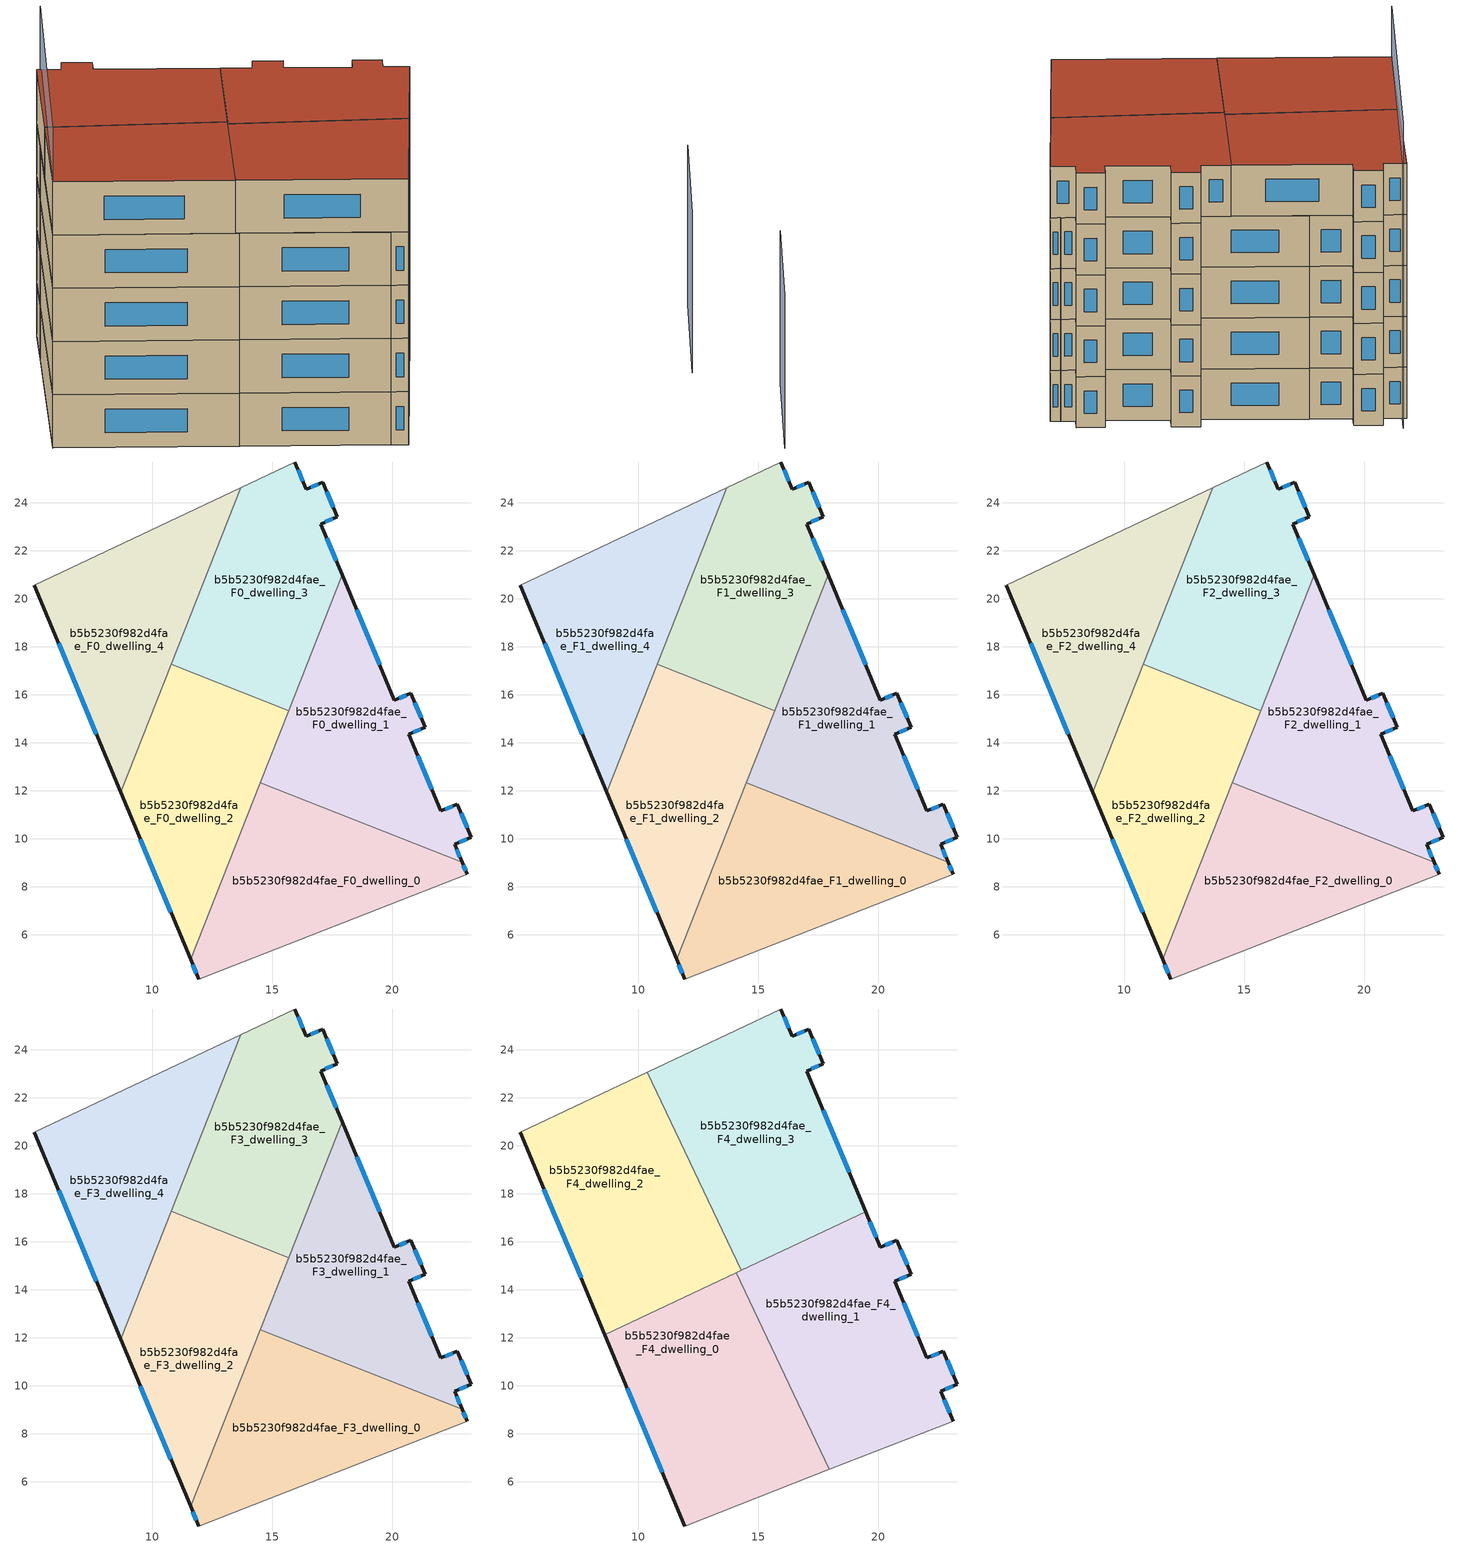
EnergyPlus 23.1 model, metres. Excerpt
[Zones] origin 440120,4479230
b5b5230f982d4fae_F0_dwelling_0
 floor ground (EU_floor_Construction): 22.9,9.03 23.11,8.54 11.94,4.16 11.59,4.99 14.49,12.34 z0
 wall outside (EU_wall_Construction): 23.11,8.54 22.9,9.03 / 11.59,4.99 11.94,4.16 z0:3
 wall to b5b5230f982d4fae_F0_dwelling_1 (EU_wall_Construction): 22.9,9.03 14.49,12.34 z0:3
 wall adiabatic (EU_wall_Construction): 11.94,4.16 23.11,8.54 z0:3
 wall to b5b5230f982d4fae_F0_dwelling_2 (EU_wall_Construction): 14.49,12.34 11.59,4.99 z0:3
 window (EU_Window_Construction): 23.06,8.67 22.96,8.89 / 11.69,4.75 11.84,4.39 z0.84:2.16
b5b5230f982d4fae_F0_dwelling_1
 floor ground (EU_floor_Construction): 17.91,21 20.09,15.78 20.77,16.06 21.37,14.64 20.68,14.35 22.02,11.16 22.7,11.45 23.29,10.07 22.59,9.77 22.9,9.03 14.49,12.34 z0
 wall outside (EU_wall_Construction): 22.9,9.03 22.59,9.77 23.29,10.07 22.7,11.45 22.02,11.16 20.68,14.35 21.37,14.64 20.77,16.06 20.09,15.78 17.91,21 z0:3
 wall to b5b5230f982d4fae_F0_dwelling_3 (EU_wall_Construction): 17.91,21 15.67,15.34 z0:3
 wall to b5b5230f982d4fae_F0_dwelling_2 (EU_wall_Construction): 15.67,15.34 14.49,12.34 z0:3
 window (EU_Window_Construction): 20.58,15.98 20.28,15.85 / 21.2,15.04 20.94,15.66 / 20.88,14.43 21.18,14.56 / 21.64,12.06 21.06,13.45 / 22.51,11.37 22.21,11.24 / 23.12,10.45 22.87,11.06 / 22.79,9.85 23.09,9.98 / 22.82,9.24 22.68,9.56 / 19.47,17.24 18.52,19.53 z0.84:2.16
b5b5230f982d4fae_F0_dwelling_2
 floor ground (EU_floor_Construction): 15.67,15.34 11.59,4.99 8.68,11.95 10.78,17.27 z0
 wall outside (EU_wall_Construction): 8.68,11.95 11.59,4.99 z0:3
 wall to b5b5230f982d4fae_F0_dwelling_3 (EU_wall_Construction): 15.67,15.34 10.78,17.27 z0:3
 wall to b5b5230f982d4fae_F0_dwelling_4 (EU_wall_Construction): 10.78,17.27 8.68,11.95 z0:3
 window (EU_Window_Construction): 9.5,9.99 10.78,6.94 z0.84:2.16
b5b5230f982d4fae_F0_dwelling_3
 floor ground (EU_floor_Construction): 17.1,24.86 17.7,23.42 17.02,23.12 17.91,21 15.67,15.34 10.78,17.27 13.68,24.63 15.94,25.7 16.41,24.57 z0
 wall outside (EU_wall_Construction): 17.91,21 17.02,23.12 17.7,23.42 17.1,24.86 16.41,24.57 15.94,25.7 z0:3
 wall adiabatic (EU_wall_Construction): 15.94,25.7 13.68,24.63 z0:3
 wall to b5b5230f982d4fae_F0_dwelling_4 (EU_wall_Construction): 13.68,24.63 10.78,17.27 z0:3
 window (EU_Window_Construction): 17.21,23.2 17.51,23.33 / 17.66,21.6 17.27,22.52 / 16.28,24.89 16.07,25.38 / 16.91,24.78 16.6,24.65 / 17.53,23.82 17.27,24.45 z0.84:2.16
b5b5230f982d4fae_F0_dwelling_4
 floor ground (EU_floor_Construction): 13.68,24.63 8.68,11.95 5.08,20.56 z0
 wall outside (EU_wall_Construction): 5.08,20.56 8.68,11.95 z0:3
 wall adiabatic (EU_wall_Construction): 13.68,24.63 5.08,20.56 z0:3
 window (EU_Window_Construction): 6.09,18.14 7.67,14.37 z0.84:2.16
b5b5230f982d4fae_F1_dwelling_0
 floor to b5b5230f982d4fae_F0_dwelling_0 (EU_floor_Construction): 22.9,9.03 23.11,8.54 11.94,4.16 11.59,4.99 14.49,12.34 z3
 wall outside (EU_wall_Construction): 23.11,8.54 22.9,9.03 / 11.59,4.99 11.94,4.16 z3:6
 wall to b5b5230f982d4fae_F1_dwelling_1 (EU_wall_Construction): 22.9,9.03 14.49,12.34 z3:6
 wall adiabatic (EU_wall_Construction): 11.94,4.16 23.11,8.54 z3:6
 wall to b5b5230f982d4fae_F1_dwelling_2 (EU_wall_Construction): 14.49,12.34 11.59,4.99 z3:6
 window (EU_Window_Construction): 23.06,8.67 22.96,8.89 / 11.69,4.75 11.84,4.39 z3.84:5.16
b5b5230f982d4fae_F1_dwelling_1
 floor to b5b5230f982d4fae_F0_dwelling_1 (EU_floor_Construction): 17.91,21 20.09,15.78 20.77,16.06 21.37,14.64 20.68,14.35 22.02,11.16 22.7,11.45 23.29,10.07 22.59,9.77 22.9,9.03 14.49,12.34 z3
 wall outside (EU_wall_Construction): 22.9,9.03 22.59,9.77 23.29,10.07 22.7,11.45 22.02,11.16 20.68,14.35 21.37,14.64 20.77,16.06 20.09,15.78 17.91,21 z3:6
 wall to b5b5230f982d4fae_F1_dwelling_3 (EU_wall_Construction): 17.91,21 15.67,15.34 z3:6
 wall to b5b5230f982d4fae_F1_dwelling_2 (EU_wall_Construction): 15.67,15.34 14.49,12.34 z3:6
 window (EU_Window_Construction): 20.58,15.98 20.28,15.85 / 21.2,15.04 20.94,15.66 / 20.88,14.43 21.18,14.56 / 21.64,12.06 21.06,13.45 / 22.51,11.37 22.21,11.24 / 23.12,10.45 22.87,11.06 / 22.79,9.85 23.09,9.98 / 22.82,9.24 22.68,9.56 / 19.47,17.24 18.52,19.53 z3.84:5.16
b5b5230f982d4fae_F1_dwelling_2
 floor to b5b5230f982d4fae_F0_dwelling_2 (EU_floor_Construction): 15.67,15.34 11.59,4.99 8.68,11.95 10.78,17.27 z3
 wall outside (EU_wall_Construction): 8.68,11.95 11.59,4.99 z3:6
 wall to b5b5230f982d4fae_F1_dwelling_3 (EU_wall_Construction): 15.67,15.34 10.78,17.27 z3:6
 wall to b5b5230f982d4fae_F1_dwelling_4 (EU_wall_Construction): 10.78,17.27 8.68,11.95 z3:6
 window (EU_Window_Construction): 9.5,9.99 10.78,6.94 z3.84:5.16
b5b5230f982d4fae_F1_dwelling_3
 floor to b5b5230f982d4fae_F0_dwelling_3 (EU_floor_Construction): 17.1,24.86 17.7,23.42 17.02,23.12 17.91,21 15.67,15.34 10.78,17.27 13.68,24.63 15.94,25.7 16.41,24.57 z3
 wall outside (EU_wall_Construction): 17.91,21 17.02,23.12 17.7,23.42 17.1,24.86 16.41,24.57 15.94,25.7 z3:6
 wall adiabatic (EU_wall_Construction): 15.94,25.7 13.68,24.63 z3:6
 wall to b5b5230f982d4fae_F1_dwelling_4 (EU_wall_Construction): 13.68,24.63 10.78,17.27 z3:6
 window (EU_Window_Construction): 17.21,23.2 17.51,23.33 / 17.66,21.6 17.27,22.52 / 16.28,24.89 16.07,25.38 / 16.91,24.78 16.6,24.65 / 17.53,23.82 17.27,24.45 z3.84:5.16
b5b5230f982d4fae_F1_dwelling_4
 floor to b5b5230f982d4fae_F0_dwelling_4 (EU_floor_Construction): 13.68,24.63 8.68,11.95 5.08,20.56 z3
 wall outside (EU_wall_Construction): 5.08,20.56 8.68,11.95 z3:6
 wall adiabatic (EU_wall_Construction): 13.68,24.63 5.08,20.56 z3:6
 window (EU_Window_Construction): 6.09,18.14 7.67,14.37 z3.84:5.16
b5b5230f982d4fae_F2_dwelling_0
 floor to b5b5230f982d4fae_F1_dwelling_0 (EU_floor_Construction): 22.9,9.03 23.11,8.54 11.94,4.16 11.59,4.99 14.49,12.34 z6
 wall outside (EU_wall_Construction): 23.11,8.54 22.9,9.03 / 11.59,4.99 11.94,4.16 z6:9
 wall to b5b5230f982d4fae_F2_dwelling_1 (EU_wall_Construction): 22.9,9.03 14.49,12.34 z6:9
 wall adiabatic (EU_wall_Construction): 11.94,4.16 23.11,8.54 z6:9
 wall to b5b5230f982d4fae_F2_dwelling_2 (EU_wall_Construction): 14.49,12.34 11.59,4.99 z6:9
 window (EU_Window_Construction): 23.06,8.67 22.96,8.89 / 11.69,4.75 11.84,4.39 z6.84:8.16
b5b5230f982d4fae_F2_dwelling_1
 floor to b5b5230f982d4fae_F1_dwelling_1 (EU_floor_Construction): 17.91,21 20.09,15.78 20.77,16.06 21.37,14.64 20.68,14.35 22.02,11.16 22.7,11.45 23.29,10.07 22.59,9.77 22.9,9.03 14.49,12.34 z6
 wall outside (EU_wall_Construction): 22.9,9.03 22.59,9.77 23.29,10.07 22.7,11.45 22.02,11.16 20.68,14.35 21.37,14.64 20.77,16.06 20.09,15.78 17.91,21 z6:9
 wall to b5b5230f982d4fae_F2_dwelling_3 (EU_wall_Construction): 17.91,21 15.67,15.34 z6:9
 wall to b5b5230f982d4fae_F2_dwelling_2 (EU_wall_Construction): 15.67,15.34 14.49,12.34 z6:9
 window (EU_Window_Construction): 20.58,15.98 20.28,15.85 / 21.2,15.04 20.94,15.66 / 20.88,14.43 21.18,14.56 / 21.64,12.06 21.06,13.45 / 22.51,11.37 22.21,11.24 / 23.12,10.45 22.87,11.06 / 22.79,9.85 23.09,9.98 / 22.82,9.24 22.68,9.56 / 19.47,17.24 18.52,19.53 z6.84:8.16
b5b5230f982d4fae_F2_dwelling_2
 floor to b5b5230f982d4fae_F1_dwelling_2 (EU_floor_Construction): 15.67,15.34 11.59,4.99 8.68,11.95 10.78,17.27 z6
 wall outside (EU_wall_Construction): 8.68,11.95 11.59,4.99 z6:9
 wall to b5b5230f982d4fae_F2_dwelling_3 (EU_wall_Construction): 15.67,15.34 10.78,17.27 z6:9
 wall to b5b5230f982d4fae_F2_dwelling_4 (EU_wall_Construction): 10.78,17.27 8.68,11.95 z6:9
 window (EU_Window_Construction): 9.5,9.99 10.78,6.94 z6.84:8.16
b5b5230f982d4fae_F2_dwelling_3
 floor to b5b5230f982d4fae_F1_dwelling_3 (EU_floor_Construction): 17.1,24.86 17.7,23.42 17.02,23.12 17.91,21 15.67,15.34 10.78,17.27 13.68,24.63 15.94,25.7 16.41,24.57 z6
 wall outside (EU_wall_Construction): 17.91,21 17.02,23.12 17.7,23.42 17.1,24.86 16.41,24.57 15.94,25.7 z6:9
 wall adiabatic (EU_wall_Construction): 15.94,25.7 13.68,24.63 z6:9
 wall to b5b5230f982d4fae_F2_dwelling_4 (EU_wall_Construction): 13.68,24.63 10.78,17.27 z6:9
 window (EU_Window_Construction): 17.21,23.2 17.51,23.33 / 17.66,21.6 17.27,22.52 / 16.28,24.89 16.07,25.38 / 16.91,24.78 16.6,24.65 / 17.53,23.82 17.27,24.45 z6.84:8.16
b5b5230f982d4fae_F2_dwelling_4
 floor to b5b5230f982d4fae_F1_dwelling_4 (EU_floor_Construction): 13.68,24.63 8.68,11.95 5.08,20.56 z6
 wall outside (EU_wall_Construction): 5.08,20.56 8.68,11.95 z6:9
 wall adiabatic (EU_wall_Construction): 13.68,24.63 5.08,20.56 z6:9
 window (EU_Window_Construction): 6.09,18.14 7.67,14.37 z6.84:8.16
b5b5230f982d4fae_F3_dwelling_0
 floor to b5b5230f982d4fae_F2_dwelling_0 (EU_floor_Construction): 22.9,9.03 23.11,8.54 11.94,4.16 11.59,4.99 14.49,12.34 z9
 wall outside (EU_wall_Construction): 23.11,8.54 22.9,9.03 / 11.59,4.99 11.94,4.16 z9:12
 wall to b5b5230f982d4fae_F3_dwelling_1 (EU_wall_Construction): 22.9,9.03 14.49,12.34 z9:12
 wall adiabatic (EU_wall_Construction): 11.94,4.16 23.11,8.54 z9:12
 wall to b5b5230f982d4fae_F3_dwelling_2 (EU_wall_Construction): 14.49,12.34 11.59,4.99 z9:12
 window (EU_Window_Construction): 23.06,8.67 22.96,8.89 / 11.69,4.75 11.84,4.39 z9.84:11.16
b5b5230f982d4fae_F3_dwelling_1
 floor to b5b5230f982d4fae_F2_dwelling_1 (EU_floor_Construction): 17.91,21 20.09,15.78 20.77,16.06 21.37,14.64 20.68,14.35 22.02,11.16 22.7,11.45 23.29,10.07 22.59,9.77 22.9,9.03 14.49,12.34 z9
 wall outside (EU_wall_Construction): 22.9,9.03 22.59,9.77 23.29,10.07 22.7,11.45 22.02,11.16 20.68,14.35 21.37,14.64 20.77,16.06 20.09,15.78 17.91,21 z9:12
 wall to b5b5230f982d4fae_F3_dwelling_3 (EU_wall_Construction): 17.91,21 15.67,15.34 z9:12
 wall to b5b5230f982d4fae_F3_dwelling_2 (EU_wall_Construction): 15.67,15.34 14.49,12.34 z9:12
 window (EU_Window_Construction): 20.58,15.98 20.28,15.85 / 21.2,15.04 20.94,15.66 / 20.88,14.43 21.18,14.56 / 21.64,12.06 21.06,13.45 / 22.51,11.37 22.21,11.24 / 23.12,10.45 22.87,11.06 / 22.79,9.85 23.09,9.98 / 22.82,9.24 22.68,9.56 / 19.47,17.24 18.52,19.53 z9.84:11.16
b5b5230f982d4fae_F3_dwelling_2
 floor to b5b5230f982d4fae_F2_dwelling_2 (EU_floor_Construction): 15.67,15.34 11.59,4.99 8.68,11.95 10.78,17.27 z9
 wall outside (EU_wall_Construction): 8.68,11.95 11.59,4.99 z9:12
 wall to b5b5230f982d4fae_F3_dwelling_3 (EU_wall_Construction): 15.67,15.34 10.78,17.27 z9:12
 wall to b5b5230f982d4fae_F3_dwelling_4 (EU_wall_Construction): 10.78,17.27 8.68,11.95 z9:12
 window (EU_Window_Construction): 9.5,9.99 10.78,6.94 z9.84:11.16
b5b5230f982d4fae_F3_dwelling_3
 floor to b5b5230f982d4fae_F2_dwelling_3 (EU_floor_Construction): 17.1,24.86 17.7,23.42 17.02,23.12 17.91,21 15.67,15.34 10.78,17.27 13.68,24.63 15.94,25.7 16.41,24.57 z9
 wall outside (EU_wall_Construction): 17.91,21 17.02,23.12 17.7,23.42 17.1,24.86 16.41,24.57 15.94,25.7 z9:12
 wall adiabatic (EU_wall_Construction): 15.94,25.7 13.68,24.63 z9:12
 wall to b5b5230f982d4fae_F3_dwelling_4 (EU_wall_Construction): 13.68,24.63 10.78,17.27 z9:12
 window (EU_Window_Construction): 17.21,23.2 17.51,23.33 / 17.66,21.6 17.27,22.52 / 16.28,24.89 16.07,25.38 / 16.91,24.78 16.6,24.65 / 17.53,23.82 17.27,24.45 z9.84:11.16
b5b5230f982d4fae_F3_dwelling_4
 floor to b5b5230f982d4fae_F2_dwelling_4 (EU_floor_Construction): 13.68,24.63 8.68,11.95 5.08,20.56 z9
 wall outside (EU_wall_Construction): 5.08,20.56 8.68,11.95 z9:12
 wall adiabatic (EU_wall_Construction): 13.68,24.63 5.08,20.56 z9:12
 window (EU_Window_Construction): 6.09,18.14 7.67,14.37 z9.84:11.16
b5b5230f982d4fae_F4_dwelling_0
 floor to b5b5230f982d4fae_F3_dwelling_0 (EU_floor_Construction): 15.37,12 17.96,6.52 11.94,4.16 11.59,4.99 14.49,12.34 z12
 floor to b5b5230f982d4fae_F3_dwelling_2 (EU_floor_Construction): 14.09,14.72 14.82,13.17 11.59,4.99 8.68,11.95 8.79,12.22 z12
 floor to b5b5230f982d4fae_F3_dwelling_1 (EU_floor_Construction): 14.82,13.17 15.37,12 14.49,12.34 z12
 floor to b5b5230f982d4fae_F3_dwelling_4 (EU_floor_Construction): 8.79,12.22 8.68,11.95 8.61,12.13 z12
 wall outside (EU_wall_Construction): 8.6,12.13 11.94,4.16 z12:15
 wall to b5b5230f982d4fae_F4_dwelling_1 (EU_wall_Construction): 17.96,6.52 14.09,14.72 z12:15
 wall adiabatic (EU_wall_Construction): 11.94,4.16 17.96,6.52 z12:15
 wall to b5b5230f982d4fae_F4_dwelling_2 (EU_wall_Construction): 14.09,14.72 8.6,12.13 z12:15
 window (EU_Window_Construction): 9.54,9.89 11,6.4 z12.84:14.16
 roof outside (EU_roof_Construction): 17.96,6.52 14.09,14.72 8.6,12.13 11.94,4.16 z15
b5b5230f982d4fae_F4_dwelling_1
 floor to b5b5230f982d4fae_F3_dwelling_1 (EU_floor_Construction): 20.77,16.06 21.37,14.64 20.68,14.35 22.02,11.16 22.7,11.45 23.29,10.07 22.59,9.77 22.9,9.03 15.37,12 14.82,13.17 15.74,15.5 19.46,17.26 20.09,15.78 z12
 floor to b5b5230f982d4fae_F3_dwelling_0 (EU_floor_Construction): 22.9,9.03 23.11,8.54 17.96,6.52 15.37,12 z12
 floor to b5b5230f982d4fae_F3_dwelling_3 (EU_floor_Construction): 15.74,15.5 15.67,15.34 15.53,15.4 z12
 floor to b5b5230f982d4fae_F3_dwelling_2 (EU_floor_Construction): 15.67,15.34 14.82,13.17 14.09,14.72 15.53,15.4 z12
 wall outside (EU_wall_Construction): 23.11,8.54 22.59,9.77 23.29,10.07 22.7,11.45 22.02,11.16 20.68,14.35 21.37,14.64 20.77,16.06 20.09,15.78 19.47,17.26 z12:15
 wall adiabatic (EU_wall_Construction): 17.96,6.52 23.11,8.54 z12:15
 wall to b5b5230f982d4fae_F4_dwelling_3 (EU_wall_Construction): 19.47,17.26 14.28,14.81 z12:15
 wall to b5b5230f982d4fae_F4_dwelling_2 (EU_wall_Construction): 14.28,14.81 14.09,14.72 z12:15
 window (EU_Window_Construction): 21.64,12.06 21.06,13.45 / 22.51,11.37 22.21,11.24 / 23.12,10.45 22.87,11.06 / 22.79,9.85 23.09,9.98 / 22.97,8.88 22.74,9.42 / 19.91,16.19 19.64,16.84 / 20.58,15.98 20.28,15.85 / 21.2,15.04 20.94,15.66 / 20.88,14.43 21.18,14.56 z12.84:14.16
 roof outside (EU_roof_Construction): 23.11,8.54 22.59,9.77 23.29,10.07 22.7,11.45 22.02,11.16 20.68,14.35 21.37,14.64 20.77,16.06 20.09,15.78 19.47,17.26 14.09,14.72 17.96,6.52 z15
b5b5230f982d4fae_F4_dwelling_2
 floor to b5b5230f982d4fae_F3_dwelling_4 (EU_floor_Construction): 10.38,23.07 11.84,19.97 8.79,12.22 8.61,12.13 5.08,20.56 z12
 floor to b5b5230f982d4fae_F3_dwelling_3 (EU_floor_Construction): 11.84,19.97 13.66,16.14 10.78,17.27 z12
 floor to b5b5230f982d4fae_F3_dwelling_2 (EU_floor_Construction): 13.66,16.14 14.28,14.81 8.79,12.22 10.78,17.27 z12
 wall outside (EU_wall_Construction): 5.08,20.56 8.6,12.13 z12:15
 wall adiabatic (EU_wall_Construction): 10.38,23.07 5.08,20.56 z12:15
 wall to b5b5230f982d4fae_F4_dwelling_3 (EU_wall_Construction): 14.28,14.81 10.38,23.07 z12:15
 window (EU_Window_Construction): 6.07,18.19 7.62,14.5 z12.84:14.16
 roof outside (EU_roof_Construction): 14.28,14.81 10.38,23.07 5.08,20.56 8.6,12.13 z15
b5b5230f982d4fae_F4_dwelling_3
 floor to b5b5230f982d4fae_F3_dwelling_3 (EU_floor_Construction): 17.1,24.86 17.7,23.42 17.02,23.12 17.91,21 15.74,15.5 15.53,15.4 13.66,16.14 11.84,19.97 13.68,24.63 15.94,25.7 16.41,24.57 z12
 floor to b5b5230f982d4fae_F3_dwelling_1 (EU_floor_Construction): 17.91,21 19.46,17.26 15.74,15.5 z12
 floor to b5b5230f982d4fae_F3_dwelling_4 (EU_floor_Construction): 13.68,24.63 11.84,19.97 10.38,23.07 z12
 floor to b5b5230f982d4fae_F3_dwelling_2 (EU_floor_Construction): 15.53,15.4 14.28,14.81 13.66,16.14 z12
 wall outside (EU_wall_Construction): 19.47,17.26 17.02,23.12 17.7,23.42 17.1,24.86 16.41,24.57 15.94,25.7 z12:15
 wall adiabatic (EU_wall_Construction): 15.94,25.7 10.38,23.07 z12:15
 window (EU_Window_Construction): 18.78,18.91 17.71,21.47 / 16.28,24.89 16.07,25.38 / 16.91,24.78 16.6,24.65 / 17.53,23.82 17.27,24.45 / 17.21,23.2 17.51,23.33 z12.84:14.16
 roof outside (EU_roof_Construction): 19.47,17.26 17.02,23.12 17.7,23.42 17.1,24.86 16.41,24.57 15.94,25.7 10.38,23.07 14.28,14.81 z15
shading: 24.34,-6.13 30.99,-3.25 z0:9; 17.07,25.96 5.08,20.56 z0:18
[Building]
EU S2 Campaign: North Axis=0; Terrain=City; Solar Distribution=FullExterior
[Site:Location]
Madrid: Latitude=40.5; Longitude=-3.5; Time Zone=1; Elevation=609
[SizingPeriod:WeatherFileDays]
AnnualSizingPeriod: Begin Month=1; Begin Day of Month=1; End Month=12; End Day of Month=31; Day of Week for Start Day=Monday; Use Weather File Daylight Saving Period=No; Use Weather File Rain and Snow Indicators=No
[MATERIAL]
EU_InternalMass_Material: Roughness=MediumRough; Thickness=0.1; Conductivity=1; Density=1800; Specific Heat=900; Thermal Absorptance=0.9; Solar Absorptance=0.7; Visible Absorptance=0.7
[MATERIAL:NOMASS] Roughness=MediumRough; Thermal Absorptance=0.9; Solar Absorptance=0.7; Visible Absorptance=0.7
Name | Thermal Resistance
EU_wall_NoMass; EU_roof_NoMass | 2.16768
EU_floor_NoMass | 1.14339
[WINDOWMATERIAL:SIMPLEGLAZINGSYSTEM]
EU_Window_SimpleGlazing: UFactor=3.23888; Solar Heat Gain Coefficient=0.85; Visible Transmittance=0.85
[CONSTRUCTION]
EU_wall_Construction: EU_wall_NoMass
EU_roof_Construction: EU_roof_NoMass
EU_floor_Construction: EU_floor_NoMass
EU_InternalMass_Construction: EU_InternalMass_Material
EU_Window_Construction: EU_Window_SimpleGlazing
[ZONE] Type=1; Multiplier=1; Ceiling Height=autocalculate; Floor Area=autocalculate; Part of Total Floor Area=Yes
Name | Volume
b5b5230f982d4fae_F0_dwelling_0; b5b5230f982d4fae_F1_dwelling_0; b5b5230f982d4fae_F2_dwelling_0; b5b5230f982d4fae_F3_dwelling_0 | 133.004
b5b5230f982d4fae_F4_dwelling_0 | 166.262
b5b5230f982d4fae_F0_dwelling_1; b5b5230f982d4fae_F1_dwelling_1; b5b5230f982d4fae_F2_dwelling_1; b5b5230f982d4fae_F3_dwelling_1 | 133.006
b5b5230f982d4fae_F4_dwelling_1 | 166.245
b5b5230f982d4fae_F0_dwelling_2; b5b5230f982d4fae_F1_dwelling_2; b5b5230f982d4fae_F2_dwelling_2; b5b5230f982d4fae_F3_dwelling_2; b5b5230f982d4fae_F0_dwelling_4; b5b5230f982d4fae_F1_dwelling_4; b5b5230f982d4fae_F2_dwelling_4; b5b5230f982d4fae_F3_dwelling_4 | 133.014
b5b5230f982d4fae_F4_dwelling_2 | 166.252
b5b5230f982d4fae_F0_dwelling_3; b5b5230f982d4fae_F1_dwelling_3; b5b5230f982d4fae_F2_dwelling_3; b5b5230f982d4fae_F3_dwelling_3 | 133.013
b5b5230f982d4fae_F4_dwelling_3 | 166.27
[INTERNALMASS] Construction=EU_InternalMass_Construction
Name | Zone or ZoneList | Surface Area
b5b5230f982d4fae_F0_dwelling_0_EU_InternalMass | b5b5230f982d4fae_F0_dwelling_0 | 44.3333
b5b5230f982d4fae_F0_dwelling_1_EU_InternalMass | b5b5230f982d4fae_F0_dwelling_1 | 44.3362
b5b5230f982d4fae_F0_dwelling_2_EU_InternalMass | b5b5230f982d4fae_F0_dwelling_2 | 44.3395
b5b5230f982d4fae_F0_dwelling_3_EU_InternalMass | b5b5230f982d4fae_F0_dwelling_3 | 44.3376
b5b5230f982d4fae_F0_dwelling_4_EU_InternalMass | b5b5230f982d4fae_F0_dwelling_4 | 44.3379
b5b5230f982d4fae_F1_dwelling_0_EU_InternalMass | b5b5230f982d4fae_F1_dwelling_0 | 44.3333
b5b5230f982d4fae_F1_dwelling_1_EU_InternalMass | b5b5230f982d4fae_F1_dwelling_1 | 44.3362
b5b5230f982d4fae_F1_dwelling_2_EU_InternalMass | b5b5230f982d4fae_F1_dwelling_2 | 44.3395
b5b5230f982d4fae_F1_dwelling_3_EU_InternalMass | b5b5230f982d4fae_F1_dwelling_3 | 44.3376
b5b5230f982d4fae_F1_dwelling_4_EU_InternalMass | b5b5230f982d4fae_F1_dwelling_4 | 44.3379
b5b5230f982d4fae_F2_dwelling_0_EU_InternalMass | b5b5230f982d4fae_F2_dwelling_0 | 44.3333
b5b5230f982d4fae_F2_dwelling_1_EU_InternalMass | b5b5230f982d4fae_F2_dwelling_1 | 44.3362
b5b5230f982d4fae_F2_dwelling_2_EU_InternalMass | b5b5230f982d4fae_F2_dwelling_2 | 44.3395
b5b5230f982d4fae_F2_dwelling_3_EU_InternalMass | b5b5230f982d4fae_F2_dwelling_3 | 44.3376
b5b5230f982d4fae_F2_dwelling_4_EU_InternalMass | b5b5230f982d4fae_F2_dwelling_4 | 44.3379
b5b5230f982d4fae_F3_dwelling_0_EU_InternalMass | b5b5230f982d4fae_F3_dwelling_0 | 44.3333
b5b5230f982d4fae_F3_dwelling_1_EU_InternalMass | b5b5230f982d4fae_F3_dwelling_1 | 44.3362
b5b5230f982d4fae_F3_dwelling_2_EU_InternalMass | b5b5230f982d4fae_F3_dwelling_2 | 44.3395
b5b5230f982d4fae_F3_dwelling_3_EU_InternalMass | b5b5230f982d4fae_F3_dwelling_3 | 44.3376
b5b5230f982d4fae_F3_dwelling_4_EU_InternalMass | b5b5230f982d4fae_F3_dwelling_4 | 44.3379
b5b5230f982d4fae_F4_dwelling_0_EU_InternalMass | b5b5230f982d4fae_F4_dwelling_0 | 55.4197
b5b5230f982d4fae_F4_dwelling_1_EU_InternalMass | b5b5230f982d4fae_F4_dwelling_1 | 55.4149
b5b5230f982d4fae_F4_dwelling_2_EU_InternalMass | b5b5230f982d4fae_F4_dwelling_2 | 55.4168
b5b5230f982d4fae_F4_dwelling_3_EU_InternalMass | b5b5230f982d4fae_F4_dwelling_3 | 55.4218
[OTHEREQUIPMENT] Fuel Type=Electricity; Design Level Calculation Method=Watts/Area; Power per Zone Floor Area=1; Fraction Latent=0; Fraction Radiant=0; Fraction Lost=0; Carbon Dioxide Generation Rate=0; EndUse Subcategory=EU_Step8_InternalGains
Name | Zone or ZoneList or Space or SpaceList | Schedule
EU_Step8_InternalGain_b5b5230f982d4fae_F0_dwelling_0_f000 | b5b5230f982d4fae_F0_dwelling_0 | EU_Step8_GainSchedule_b5b5230f982d4fae_F0_dwelling_0_f000
EU_Step8_InternalGain_b5b5230f982d4fae_F0_dwelling_1_f000 | b5b5230f982d4fae_F0_dwelling_1 | EU_Step8_GainSchedule_b5b5230f982d4fae_F0_dwelling_1_f000
EU_Step8_InternalGain_b5b5230f982d4fae_F0_dwelling_2_f000 | b5b5230f982d4fae_F0_dwelling_2 | EU_Step8_GainSchedule_b5b5230f982d4fae_F0_dwelling_2_f000
EU_Step8_InternalGain_b5b5230f982d4fae_F0_dwelling_3_f000 | b5b5230f982d4fae_F0_dwelling_3 | EU_Step8_GainSchedule_b5b5230f982d4fae_F0_dwelling_3_f000
EU_Step8_InternalGain_b5b5230f982d4fae_F0_dwelling_4_f000 | b5b5230f982d4fae_F0_dwelling_4 | EU_Step8_GainSchedule_b5b5230f982d4fae_F0_dwelling_4_f000
EU_Step8_InternalGain_b5b5230f982d4fae_F1_dwelling_0_f000 | b5b5230f982d4fae_F1_dwelling_0 | EU_Step8_GainSchedule_b5b5230f982d4fae_F1_dwelling_0_f000
EU_Step8_InternalGain_b5b5230f982d4fae_F1_dwelling_1_f000 | b5b5230f982d4fae_F1_dwelling_1 | EU_Step8_GainSchedule_b5b5230f982d4fae_F1_dwelling_1_f000
EU_Step8_InternalGain_b5b5230f982d4fae_F1_dwelling_2_f000 | b5b5230f982d4fae_F1_dwelling_2 | EU_Step8_GainSchedule_b5b5230f982d4fae_F1_dwelling_2_f000
EU_Step8_InternalGain_b5b5230f982d4fae_F1_dwelling_3_f000 | b5b5230f982d4fae_F1_dwelling_3 | EU_Step8_GainSchedule_b5b5230f982d4fae_F1_dwelling_3_f000
EU_Step8_InternalGain_b5b5230f982d4fae_F1_dwelling_4_f000 | b5b5230f982d4fae_F1_dwelling_4 | EU_Step8_GainSchedule_b5b5230f982d4fae_F1_dwelling_4_f000
EU_Step8_InternalGain_b5b5230f982d4fae_F2_dwelling_0_f000 | b5b5230f982d4fae_F2_dwelling_0 | EU_Step8_GainSchedule_b5b5230f982d4fae_F2_dwelling_0_f000
EU_Step8_InternalGain_b5b5230f982d4fae_F2_dwelling_1_f000 | b5b5230f982d4fae_F2_dwelling_1 | EU_Step8_GainSchedule_b5b5230f982d4fae_F2_dwelling_1_f000
EU_Step8_InternalGain_b5b5230f982d4fae_F2_dwelling_2_f000 | b5b5230f982d4fae_F2_dwelling_2 | EU_Step8_GainSchedule_b5b5230f982d4fae_F2_dwelling_2_f000
EU_Step8_InternalGain_b5b5230f982d4fae_F2_dwelling_3_f000 | b5b5230f982d4fae_F2_dwelling_3 | EU_Step8_GainSchedule_b5b5230f982d4fae_F2_dwelling_3_f000
EU_Step8_InternalGain_b5b5230f982d4fae_F2_dwelling_4_f000 | b5b5230f982d4fae_F2_dwelling_4 | EU_Step8_GainSchedule_b5b5230f982d4fae_F2_dwelling_4_f000
EU_Step8_InternalGain_b5b5230f982d4fae_F3_dwelling_0_f000 | b5b5230f982d4fae_F3_dwelling_0 | EU_Step8_GainSchedule_b5b5230f982d4fae_F3_dwelling_0_f000
EU_Step8_InternalGain_b5b5230f982d4fae_F3_dwelling_1_f000 | b5b5230f982d4fae_F3_dwelling_1 | EU_Step8_GainSchedule_b5b5230f982d4fae_F3_dwelling_1_f000
EU_Step8_InternalGain_b5b5230f982d4fae_F3_dwelling_2_f000 | b5b5230f982d4fae_F3_dwelling_2 | EU_Step8_GainSchedule_b5b5230f982d4fae_F3_dwelling_2_f000
EU_Step8_InternalGain_b5b5230f982d4fae_F3_dwelling_3_f000 | b5b5230f982d4fae_F3_dwelling_3 | EU_Step8_GainSchedule_b5b5230f982d4fae_F3_dwelling_3_f000
EU_Step8_InternalGain_b5b5230f982d4fae_F3_dwelling_4_f000 | b5b5230f982d4fae_F3_dwelling_4 | EU_Step8_GainSchedule_b5b5230f982d4fae_F3_dwelling_4_f000
EU_Step8_InternalGain_b5b5230f982d4fae_F4_dwelling_0_f000 | b5b5230f982d4fae_F4_dwelling_0 | EU_Step8_GainSchedule_b5b5230f982d4fae_F4_dwelling_0_f000
EU_Step8_InternalGain_b5b5230f982d4fae_F4_dwelling_1_f000 | b5b5230f982d4fae_F4_dwelling_1 | EU_Step8_GainSchedule_b5b5230f982d4fae_F4_dwelling_1_f000
EU_Step8_InternalGain_b5b5230f982d4fae_F4_dwelling_2_f000 | b5b5230f982d4fae_F4_dwelling_2 | EU_Step8_GainSchedule_b5b5230f982d4fae_F4_dwelling_2_f000
EU_Step8_InternalGain_b5b5230f982d4fae_F4_dwelling_3_f000 | b5b5230f982d4fae_F4_dwelling_3 | EU_Step8_GainSchedule_b5b5230f982d4fae_F4_dwelling_3_f000
[ZONEVENTILATION:DESIGNFLOWRATE] Schedule=EU_AlwaysOn; Design Flow Rate Calculation Method=AirChanges/Hour; Air Changes per Hour=0.480546; Ventilation Type=Natural; Fan Pressure Rise=0; Fan Total Efficiency=1; Constant Term Coefficient=1; Temperature Term Coefficient=0; Velocity Term Coefficient=0; Velocity Squared Term Coefficient=0; Minimum Indoor Temperature=-100; Maximum Indoor Temperature=100; Delta Temperature=-100; Minimum Outdoor Temperature=-100; Maximum Outdoor Temperature=100; Maximum Wind Speed=40
Name | Zone or ZoneList or Space or SpaceList
EU_ConstantAir_b5b5230f982d4fae_F0_dwelling_0 | b5b5230f982d4fae_F0_dwelling_0
EU_ConstantAir_b5b5230f982d4fae_F0_dwelling_1 | b5b5230f982d4fae_F0_dwelling_1
EU_ConstantAir_b5b5230f982d4fae_F0_dwelling_2 | b5b5230f982d4fae_F0_dwelling_2
EU_ConstantAir_b5b5230f982d4fae_F0_dwelling_3 | b5b5230f982d4fae_F0_dwelling_3
EU_ConstantAir_b5b5230f982d4fae_F0_dwelling_4 | b5b5230f982d4fae_F0_dwelling_4
EU_ConstantAir_b5b5230f982d4fae_F1_dwelling_0 | b5b5230f982d4fae_F1_dwelling_0
EU_ConstantAir_b5b5230f982d4fae_F1_dwelling_1 | b5b5230f982d4fae_F1_dwelling_1
EU_ConstantAir_b5b5230f982d4fae_F1_dwelling_2 | b5b5230f982d4fae_F1_dwelling_2
EU_ConstantAir_b5b5230f982d4fae_F1_dwelling_3 | b5b5230f982d4fae_F1_dwelling_3
EU_ConstantAir_b5b5230f982d4fae_F1_dwelling_4 | b5b5230f982d4fae_F1_dwelling_4
EU_ConstantAir_b5b5230f982d4fae_F2_dwelling_0 | b5b5230f982d4fae_F2_dwelling_0
EU_ConstantAir_b5b5230f982d4fae_F2_dwelling_1 | b5b5230f982d4fae_F2_dwelling_1
EU_ConstantAir_b5b5230f982d4fae_F2_dwelling_2 | b5b5230f982d4fae_F2_dwelling_2
EU_ConstantAir_b5b5230f982d4fae_F2_dwelling_3 | b5b5230f982d4fae_F2_dwelling_3
EU_ConstantAir_b5b5230f982d4fae_F2_dwelling_4 | b5b5230f982d4fae_F2_dwelling_4
EU_ConstantAir_b5b5230f982d4fae_F3_dwelling_0 | b5b5230f982d4fae_F3_dwelling_0
EU_ConstantAir_b5b5230f982d4fae_F3_dwelling_1 | b5b5230f982d4fae_F3_dwelling_1
EU_ConstantAir_b5b5230f982d4fae_F3_dwelling_2 | b5b5230f982d4fae_F3_dwelling_2
EU_ConstantAir_b5b5230f982d4fae_F3_dwelling_3 | b5b5230f982d4fae_F3_dwelling_3
EU_ConstantAir_b5b5230f982d4fae_F3_dwelling_4 | b5b5230f982d4fae_F3_dwelling_4
EU_ConstantAir_b5b5230f982d4fae_F4_dwelling_0 | b5b5230f982d4fae_F4_dwelling_0
EU_ConstantAir_b5b5230f982d4fae_F4_dwelling_1 | b5b5230f982d4fae_F4_dwelling_1
EU_ConstantAir_b5b5230f982d4fae_F4_dwelling_2 | b5b5230f982d4fae_F4_dwelling_2
EU_ConstantAir_b5b5230f982d4fae_F4_dwelling_3 | b5b5230f982d4fae_F4_dwelling_3
[HVACTEMPLATE:THERMOSTAT] Constant Heating Setpoint=20; Constant Cooling Setpoint=50
EU_HeatOnly_b5b5230f982d4fae_F0_dwelling_0; EU_HeatOnly_b5b5230f982d4fae_F0_dwelling_1; EU_HeatOnly_b5b5230f982d4fae_F0_dwelling_2; EU_HeatOnly_b5b5230f982d4fae_F0_dwelling_3; EU_HeatOnly_b5b5230f982d4fae_F0_dwelling_4; EU_HeatOnly_b5b5230f982d4fae_F1_dwelling_0; EU_HeatOnly_b5b5230f982d4fae_F1_dwelling_1; EU_HeatOnly_b5b5230f982d4fae_F1_dwelling_2; EU_HeatOnly_b5b5230f982d4fae_F1_dwelling_3; EU_HeatOnly_b5b5230f982d4fae_F1_dwelling_4; EU_HeatOnly_b5b5230f982d4fae_F2_dwelling_0; EU_HeatOnly_b5b5230f982d4fae_F2_dwelling_1; EU_HeatOnly_b5b5230f982d4fae_F2_dwelling_2; EU_HeatOnly_b5b5230f982d4fae_F2_dwelling_3; EU_HeatOnly_b5b5230f982d4fae_F2_dwelling_4; EU_HeatOnly_b5b5230f982d4fae_F3_dwelling_0; EU_HeatOnly_b5b5230f982d4fae_F3_dwelling_1; EU_HeatOnly_b5b5230f982d4fae_F3_dwelling_2; EU_HeatOnly_b5b5230f982d4fae_F3_dwelling_3; EU_HeatOnly_b5b5230f982d4fae_F3_dwelling_4; EU_HeatOnly_b5b5230f982d4fae_F4_dwelling_0; EU_HeatOnly_b5b5230f982d4fae_F4_dwelling_1; EU_HeatOnly_b5b5230f982d4fae_F4_dwelling_2; EU_HeatOnly_b5b5230f982d4fae_F4_dwelling_3
[HVACTEMPLATE:ZONE:IDEALLOADSAIRSYSTEM] System Availability Schedule=EU_AlwaysOn; Maximum Heating Supply Air Temperature=50; Minimum Cooling Supply Air Temperature=13; Maximum Heating Supply Air Humidity Ratio=0.0156; Minimum Cooling Supply Air Humidity Ratio=0.0077; Heating Limit=NoLimit; Cooling Limit=NoLimit; Heating Availability Schedule=EU_AlwaysOn; Cooling Availability Schedule=EU_CoolingOff; Dehumidification Control Type=ConstantSensibleHeatRatio; Cooling Sensible Heat Ratio=0.7; Dehumidification Setpoint=60; Humidification Control Type=None; Humidification Setpoint=30; Outdoor Air Method=None; Outdoor Air Flow Rate per Person=0.00944; Outdoor Air Flow Rate per Zone Floor Area=0; Outdoor Air Flow Rate per Zone=0; Demand Controlled Ventilation Type=None; Outdoor Air Economizer Type=NoEconomizer; Heat Recovery Type=None; Sensible Heat Recovery Effectiveness=0.7; Latent Heat Recovery Effectiveness=0.65
Name | Template Thermostat
b5b5230f982d4fae_F0_dwelling_0 | EU_HeatOnly_b5b5230f982d4fae_F0_dwelling_0
b5b5230f982d4fae_F0_dwelling_1 | EU_HeatOnly_b5b5230f982d4fae_F0_dwelling_1
b5b5230f982d4fae_F0_dwelling_2 | EU_HeatOnly_b5b5230f982d4fae_F0_dwelling_2
b5b5230f982d4fae_F0_dwelling_3 | EU_HeatOnly_b5b5230f982d4fae_F0_dwelling_3
b5b5230f982d4fae_F0_dwelling_4 | EU_HeatOnly_b5b5230f982d4fae_F0_dwelling_4
b5b5230f982d4fae_F1_dwelling_0 | EU_HeatOnly_b5b5230f982d4fae_F1_dwelling_0
b5b5230f982d4fae_F1_dwelling_1 | EU_HeatOnly_b5b5230f982d4fae_F1_dwelling_1
b5b5230f982d4fae_F1_dwelling_2 | EU_HeatOnly_b5b5230f982d4fae_F1_dwelling_2
b5b5230f982d4fae_F1_dwelling_3 | EU_HeatOnly_b5b5230f982d4fae_F1_dwelling_3
b5b5230f982d4fae_F1_dwelling_4 | EU_HeatOnly_b5b5230f982d4fae_F1_dwelling_4
b5b5230f982d4fae_F2_dwelling_0 | EU_HeatOnly_b5b5230f982d4fae_F2_dwelling_0
b5b5230f982d4fae_F2_dwelling_1 | EU_HeatOnly_b5b5230f982d4fae_F2_dwelling_1
b5b5230f982d4fae_F2_dwelling_2 | EU_HeatOnly_b5b5230f982d4fae_F2_dwelling_2
b5b5230f982d4fae_F2_dwelling_3 | EU_HeatOnly_b5b5230f982d4fae_F2_dwelling_3
b5b5230f982d4fae_F2_dwelling_4 | EU_HeatOnly_b5b5230f982d4fae_F2_dwelling_4
b5b5230f982d4fae_F3_dwelling_0 | EU_HeatOnly_b5b5230f982d4fae_F3_dwelling_0
b5b5230f982d4fae_F3_dwelling_1 | EU_HeatOnly_b5b5230f982d4fae_F3_dwelling_1
b5b5230f982d4fae_F3_dwelling_2 | EU_HeatOnly_b5b5230f982d4fae_F3_dwelling_2
b5b5230f982d4fae_F3_dwelling_3 | EU_HeatOnly_b5b5230f982d4fae_F3_dwelling_3
b5b5230f982d4fae_F3_dwelling_4 | EU_HeatOnly_b5b5230f982d4fae_F3_dwelling_4
b5b5230f982d4fae_F4_dwelling_0 | EU_HeatOnly_b5b5230f982d4fae_F4_dwelling_0
b5b5230f982d4fae_F4_dwelling_1 | EU_HeatOnly_b5b5230f982d4fae_F4_dwelling_1
b5b5230f982d4fae_F4_dwelling_2 | EU_HeatOnly_b5b5230f982d4fae_F4_dwelling_2
b5b5230f982d4fae_F4_dwelling_3 | EU_HeatOnly_b5b5230f982d4fae_F4_dwelling_3
[SIZING:ZONE] Zone Cooling Design Supply Air Temperature Input Method=SupplyAirTemperature; Zone Cooling Design Supply Air Temperature=13; Zone Heating Design Supply Air Temperature Input Method=SupplyAirTemperature; Zone Heating Design Supply Air Temperature=50; Zone Cooling Design Supply Air Humidity Ratio=0.008; Zone Heating Design Supply Air Humidity Ratio=0.008; Cooling Design Air Flow Method=DesignDay; Cooling Design Air Flow Rate=0; Cooling Minimum Air Flow per Zone Floor Area=0.000762; Cooling Minimum Air Flow=0; Cooling Minimum Air Flow Fraction=0.2; Heating Design Air Flow Method=DesignDay; Heating Design Air Flow Rate=0; Heating Maximum Air Flow per Zone Floor Area=0.002032; Heating Maximum Air Flow=0.141576; Heating Maximum Air Flow Fraction=0.3; Account for Dedicated Outdoor Air System=No; Dedicated Outdoor Air System Control Strategy=NeutralSupplyAir; Dedicated Outdoor Air Low Setpoint Temperature for Design=autosize; Dedicated Outdoor Air High Setpoint Temperature for Design=autosize; Zone Load Sizing Method=Sensible Load Only No Latent Load; Zone Latent Cooling Design Supply Air Humidity Ratio Input Method=HumidityRatioDifference; Zone Cooling Design Supply Air Humidity Ratio Difference=0.005; Zone Latent Heating Design Supply Air Humidity Ratio Input Method=HumidityRatioDifference; Zone Humidification Design Supply Air Humidity Ratio Difference=0.005
b5b5230f982d4fae_F0_dwelling_0; b5b5230f982d4fae_F0_dwelling_1; b5b5230f982d4fae_F0_dwelling_2; b5b5230f982d4fae_F0_dwelling_3; b5b5230f982d4fae_F0_dwelling_4; b5b5230f982d4fae_F1_dwelling_0; b5b5230f982d4fae_F1_dwelling_1; b5b5230f982d4fae_F1_dwelling_2; b5b5230f982d4fae_F1_dwelling_3; b5b5230f982d4fae_F1_dwelling_4; b5b5230f982d4fae_F2_dwelling_0; b5b5230f982d4fae_F2_dwelling_1; b5b5230f982d4fae_F2_dwelling_2; b5b5230f982d4fae_F2_dwelling_3; b5b5230f982d4fae_F2_dwelling_4; b5b5230f982d4fae_F3_dwelling_0; b5b5230f982d4fae_F3_dwelling_1; b5b5230f982d4fae_F3_dwelling_2; b5b5230f982d4fae_F3_dwelling_3; b5b5230f982d4fae_F3_dwelling_4; b5b5230f982d4fae_F4_dwelling_0; b5b5230f982d4fae_F4_dwelling_1; b5b5230f982d4fae_F4_dwelling_2; b5b5230f982d4fae_F4_dwelling_3
[SCHEDULE:CONSTANT]
Name | Hourly Value
EU_AlwaysOn | 1
EU_CoolingOff | 0
[SCHEDULE:FILE] Column Number=1; Rows to Skip at Top=0; Number of Hours of Data=8760; Column Separator=Comma; Interpolate to Timestep=No; Minutes per Item=60; Adjust Schedule for Daylight Savings=Yes
Name | File
EU_Step8_GainSchedule_b5b5230f982d4fae_F0_dwelling_0_f000 | ../../schedules/b5b5230f982d4fae/b5b5230f982d4fae_F0_dwelling_0_f000_gain.csv
EU_Step8_GainSchedule_b5b5230f982d4fae_F0_dwelling_1_f000 | ../../schedules/b5b5230f982d4fae/b5b5230f982d4fae_F0_dwelling_1_f000_gain.csv
EU_Step8_GainSchedule_b5b5230f982d4fae_F0_dwelling_2_f000 | ../../schedules/b5b5230f982d4fae/b5b5230f982d4fae_F0_dwelling_2_f000_gain.csv
EU_Step8_GainSchedule_b5b5230f982d4fae_F0_dwelling_3_f000 | ../../schedules/b5b5230f982d4fae/b5b5230f982d4fae_F0_dwelling_3_f000_gain.csv
EU_Step8_GainSchedule_b5b5230f982d4fae_F0_dwelling_4_f000 | ../../schedules/b5b5230f982d4fae/b5b5230f982d4fae_F0_dwelling_4_f000_gain.csv
EU_Step8_GainSchedule_b5b5230f982d4fae_F1_dwelling_0_f000 | ../../schedules/b5b5230f982d4fae/b5b5230f982d4fae_F1_dwelling_0_f000_gain.csv
EU_Step8_GainSchedule_b5b5230f982d4fae_F1_dwelling_1_f000 | ../../schedules/b5b5230f982d4fae/b5b5230f982d4fae_F1_dwelling_1_f000_gain.csv
EU_Step8_GainSchedule_b5b5230f982d4fae_F1_dwelling_2_f000 | ../../schedules/b5b5230f982d4fae/b5b5230f982d4fae_F1_dwelling_2_f000_gain.csv
EU_Step8_GainSchedule_b5b5230f982d4fae_F1_dwelling_3_f000 | ../../schedules/b5b5230f982d4fae/b5b5230f982d4fae_F1_dwelling_3_f000_gain.csv
EU_Step8_GainSchedule_b5b5230f982d4fae_F1_dwelling_4_f000 | ../../schedules/b5b5230f982d4fae/b5b5230f982d4fae_F1_dwelling_4_f000_gain.csv
EU_Step8_GainSchedule_b5b5230f982d4fae_F2_dwelling_0_f000 | ../../schedules/b5b5230f982d4fae/b5b5230f982d4fae_F2_dwelling_0_f000_gain.csv
EU_Step8_GainSchedule_b5b5230f982d4fae_F2_dwelling_1_f000 | ../../schedules/b5b5230f982d4fae/b5b5230f982d4fae_F2_dwelling_1_f000_gain.csv
EU_Step8_GainSchedule_b5b5230f982d4fae_F2_dwelling_2_f000 | ../../schedules/b5b5230f982d4fae/b5b5230f982d4fae_F2_dwelling_2_f000_gain.csv
EU_Step8_GainSchedule_b5b5230f982d4fae_F2_dwelling_3_f000 | ../../schedules/b5b5230f982d4fae/b5b5230f982d4fae_F2_dwelling_3_f000_gain.csv
EU_Step8_GainSchedule_b5b5230f982d4fae_F2_dwelling_4_f000 | ../../schedules/b5b5230f982d4fae/b5b5230f982d4fae_F2_dwelling_4_f000_gain.csv
EU_Step8_GainSchedule_b5b5230f982d4fae_F3_dwelling_0_f000 | ../../schedules/b5b5230f982d4fae/b5b5230f982d4fae_F3_dwelling_0_f000_gain.csv
EU_Step8_GainSchedule_b5b5230f982d4fae_F3_dwelling_1_f000 | ../../schedules/b5b5230f982d4fae/b5b5230f982d4fae_F3_dwelling_1_f000_gain.csv
EU_Step8_GainSchedule_b5b5230f982d4fae_F3_dwelling_2_f000 | ../../schedules/b5b5230f982d4fae/b5b5230f982d4fae_F3_dwelling_2_f000_gain.csv
EU_Step8_GainSchedule_b5b5230f982d4fae_F3_dwelling_3_f000 | ../../schedules/b5b5230f982d4fae/b5b5230f982d4fae_F3_dwelling_3_f000_gain.csv
EU_Step8_GainSchedule_b5b5230f982d4fae_F3_dwelling_4_f000 | ../../schedules/b5b5230f982d4fae/b5b5230f982d4fae_F3_dwelling_4_f000_gain.csv
EU_Step8_GainSchedule_b5b5230f982d4fae_F4_dwelling_0_f000 | ../../schedules/b5b5230f982d4fae/b5b5230f982d4fae_F4_dwelling_0_f000_gain.csv
EU_Step8_GainSchedule_b5b5230f982d4fae_F4_dwelling_1_f000 | ../../schedules/b5b5230f982d4fae/b5b5230f982d4fae_F4_dwelling_1_f000_gain.csv
EU_Step8_GainSchedule_b5b5230f982d4fae_F4_dwelling_2_f000 | ../../schedules/b5b5230f982d4fae/b5b5230f982d4fae_F4_dwelling_2_f000_gain.csv
EU_Step8_GainSchedule_b5b5230f982d4fae_F4_dwelling_3_f000 | ../../schedules/b5b5230f982d4fae/b5b5230f982d4fae_F4_dwelling_3_f000_gain.csv
